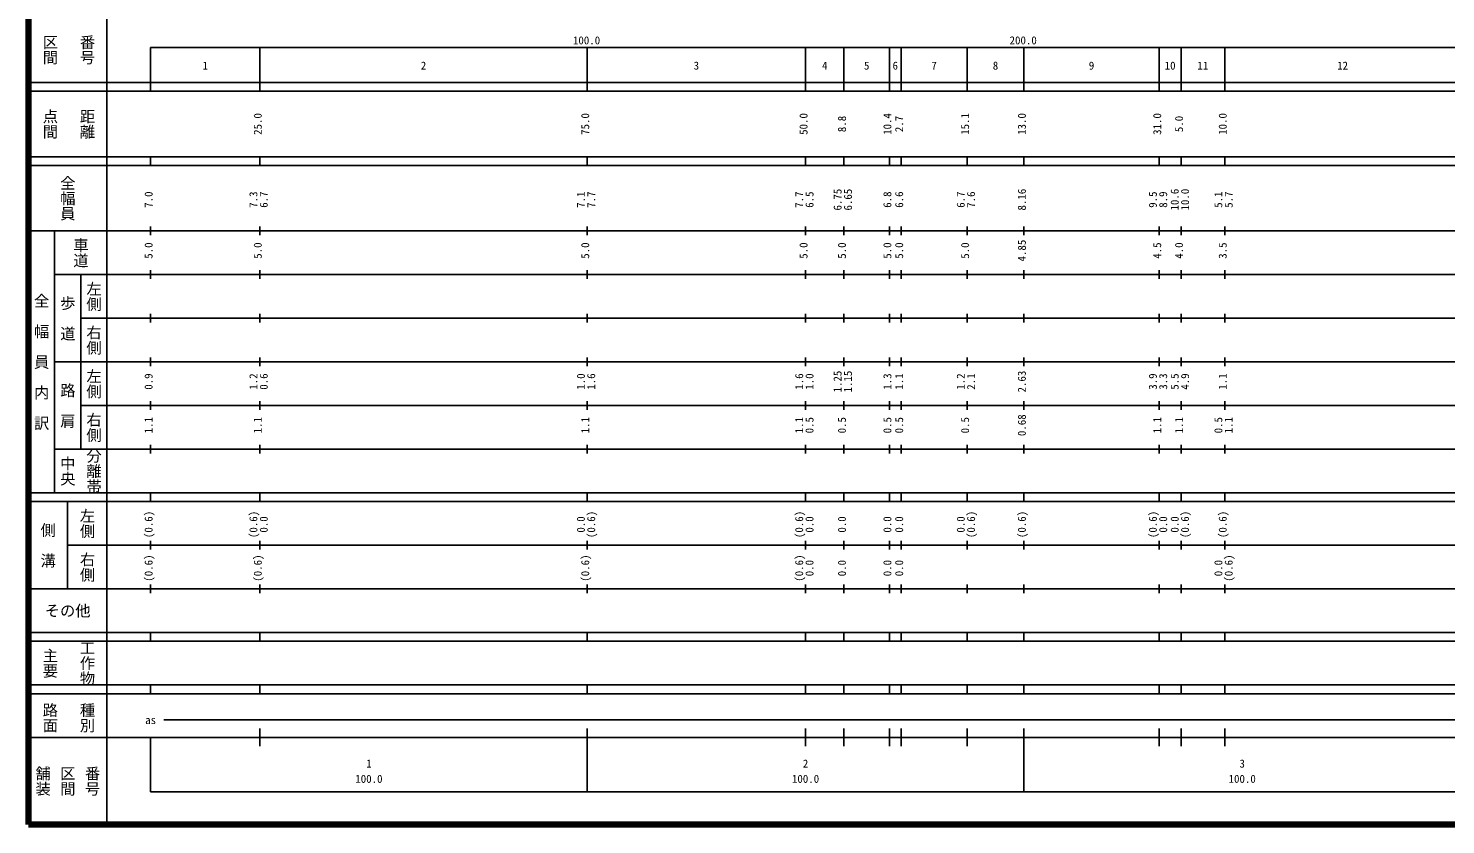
# Model space of a CAD drawing. Units: millimetres on the paper, enlarged 1000 times. Extents: x 40000 to 680000, y 20000 to 380000.
# Drawn here: x 40000 to 364602, y 20000 to 202409 of the extents above; entities that cross this region are included whole.
import ezdxf
from ezdxf.enums import TextEntityAlignment as Align

# ---------------------------------------------------------------- set-up
doc = ezdxf.new("R2010")
doc.units = ezdxf.units.MM
doc.header["$LTSCALE"] = 1000
doc.layers.add('M-TTL', color=2, linetype='Continuous', lineweight=140)
doc.layers.add('M-TTL-BAND', color=7, linetype='Continuous', lineweight=25)
doc.styles.add('@ＭＳ ゴシック', font='')
doc.styles.add('ＭＳ ゴシック', font='')
doc.styles.get('@ＭＳ ゴシック').set_extended_font_data('@MS Gothic')
doc.styles.get('ＭＳ ゴシック').set_extended_font_data('MS Gothic')

msp = doc.modelspace()

# ---------------------------------------------------------------- linework, layer by layer
at = {"layer": 'M-TTL'}
for p, q in [((40000, 380000), (40000, 20000)), ((40000, 20000), (680000, 20000))]:
    msp.add_line(p, q, dxfattribs=at)
at = {"layer": 'M-TTL-BAND'}
for p, q in [((58000, 370000), (58000, 20000)), ((68000, 198000), (579000, 198000)), ((68000, 198000), (68000, 188000)), ((93000, 188000), (93000, 198000)), ((168000, 188000), (168000, 198000)), ((218000, 188000), (218000, 198000)), ((226800, 188000), (226800, 198000)), ((237200, 188000), (237200, 198000)), ((239900, 188000), (239900, 198000)), ((255000, 188000), (255000, 198000)), ((268000, 188000), (268000, 198000)), ((299000, 188000), (299000, 198000)), ((304000, 188000), (304000, 198000)), ((314000, 188000), (314000, 198000)), ((40000, 190000), (579000, 190000)), ((40000, 188000), (579000, 188000)), ((40000, 173000), (579000, 173000)), ((68000, 171000), (68000, 173000)), ((93000, 171000), (93000, 173000)), ((168000, 171000), (168000, 173000)), ((218000, 171000), (218000, 173000)), ((226800, 171000), (226800, 173000)), ((237200, 171000), (237200, 173000)), ((239900, 171000), (239900, 173000)), ((255000, 171000), (255000, 173000)), ((268000, 171000), (268000, 173000)), ((299000, 171000), (299000, 173000)), ((304000, 171000), (304000, 173000)), ((314000, 171000), (314000, 173000)), ((40000, 171000), (579000, 171000)), ((40000, 156000), (579000, 156000)), ((46000, 96000), (46000, 156000)), ((68000, 155000), (68000, 157000)), ((93000, 155000), (93000, 157000)), ((168000, 155000), (168000, 157000)), ((218000, 155000), (218000, 157000)), ((226800, 155000), (226800, 157000)), ((237200, 155000), (237200, 157000)), ((239900, 155000), (239900, 157000)), ((255000, 155000), (255000, 157000)), ((268000, 155000), (268000, 157000)), ((299000, 155000), (299000, 157000)), ((304000, 155000), (304000, 157000)), ((314000, 155000), (314000, 157000)), ((68000, 145000), (68000, 147000)), ((93000, 145000), (93000, 147000)), ((168000, 145000), (168000, 147000)), ((218000, 145000), (218000, 147000)), ((226800, 145000), (226800, 147000)), ((237200, 145000), (237200, 147000)), ((239900, 145000), (239900, 147000)), ((255000, 145000), (255000, 147000)), ((268000, 145000), (268000, 147000)), ((299000, 145000), (299000, 147000)), ((304000, 145000), (304000, 147000)), ((314000, 145000), (314000, 147000)), ((46000, 146000), (579000, 146000)), ((52000, 146000), (52000, 106000)), ((68000, 135000), (68000, 137000)), ((93000, 135000), (93000, 137000)), ((168000, 135000), (168000, 137000)), ((218000, 135000), (218000, 137000)), ((226800, 135000), (226800, 137000)), ((237200, 135000), (237200, 137000)), ((239900, 135000), (239900, 137000)), ((255000, 135000), (255000, 137000)), ((268000, 135000), (268000, 137000)), ((299000, 135000), (299000, 137000)), ((304000, 135000), (304000, 137000)), ((314000, 135000), (314000, 137000)), ((52000, 136000), (579000, 136000)), ((68000, 125000), (68000, 127000)), ((93000, 125000), (93000, 127000)), ((168000, 125000), (168000, 127000)), ((218000, 125000), (218000, 127000)), ((226800, 125000), (226800, 127000)), ((237200, 125000), (237200, 127000)), ((239900, 125000), (239900, 127000)), ((255000, 125000), (255000, 127000)), ((268000, 125000), (268000, 127000)), ((299000, 125000), (299000, 127000)), ((304000, 125000), (304000, 127000)), ((314000, 125000), (314000, 127000)), ((46000, 126000), (579000, 126000)), ((68000, 115000), (68000, 117000)), ((93000, 115000), (93000, 117000)), ((168000, 115000), (168000, 117000)), ((218000, 115000), (218000, 117000)), ((226800, 115000), (226800, 117000)), ((237200, 115000), (237200, 117000)), ((239900, 115000), (239900, 117000)), ((255000, 115000), (255000, 117000)), ((268000, 115000), (268000, 117000)), ((299000, 115000), (299000, 117000)), ((304000, 115000), (304000, 117000)), ((314000, 115000), (314000, 117000)), ((52000, 116000), (579000, 116000)), ((46000, 106000), (579000, 106000)), ((68000, 105000), (68000, 107000)), ((93000, 105000), (93000, 107000)), ((168000, 105000), (168000, 107000)), ((218000, 105000), (218000, 107000)), ((226800, 105000), (226800, 107000)), ((237200, 105000), (237200, 107000)), ((239900, 105000), (239900, 107000)), ((255000, 105000), (255000, 107000)), ((268000, 105000), (268000, 107000)), ((299000, 105000), (299000, 107000)), ((304000, 105000), (304000, 107000)), ((314000, 105000), (314000, 107000)), ((40000, 96000), (579000, 96000)), ((68000, 94000), (68000, 96000)), ((93000, 94000), (93000, 96000)), ((168000, 94000), (168000, 96000)), ((218000, 94000), (218000, 96000)), ((226800, 94000), (226800, 96000)), ((237200, 94000), (237200, 96000)), ((239900, 94000), (239900, 96000)), ((255000, 94000), (255000, 96000)), ((268000, 94000), (268000, 96000)), ((299000, 94000), (299000, 96000)), ((304000, 94000), (304000, 96000)), ((314000, 94000), (314000, 96000)), ((40000, 94000), (579000, 94000)), ((49000, 94000), (49000, 74000)), ((68000, 83000), (68000, 85000)), ((93000, 83000), (93000, 85000)), ((168000, 83000), (168000, 85000)), ((218000, 83000), (218000, 85000)), ((226800, 83000), (226800, 85000)), ((237200, 83000), (237200, 85000)), ((239900, 83000), (239900, 85000)), ((255000, 83000), (255000, 85000)), ((268000, 83000), (268000, 85000)), ((299000, 83000), (299000, 85000)), ((304000, 83000), (304000, 85000)), ((314000, 83000), (314000, 85000)), ((49000, 84000), (579000, 84000)), ((68000, 73000), (68000, 75000)), ((93000, 73000), (93000, 75000)), ((168000, 73000), (168000, 75000)), ((218000, 73000), (218000, 75000)), ((226800, 73000), (226800, 75000)), ((237200, 73000), (237200, 75000)), ((239900, 73000), (239900, 75000)), ((255000, 73000), (255000, 75000)), ((268000, 73000), (268000, 75000)), ((299000, 73000), (299000, 75000)), ((304000, 73000), (304000, 75000)), ((314000, 73000), (314000, 75000)), ((40000, 74000), (579000, 74000)), ((40000, 64000), (579000, 64000)), ((40000, 62000), (579000, 62000)), ((68000, 62000), (68000, 64000)), ((93000, 62000), (93000, 64000)), ((168000, 62000), (168000, 64000)), ((218000, 62000), (218000, 64000)), ((226800, 62000), (226800, 64000)), ((237200, 62000), (237200, 64000)), ((239900, 62000), (239900, 64000)), ((255000, 62000), (255000, 64000)), ((268000, 62000), (268000, 64000)), ((299000, 62000), (299000, 64000)), ((304000, 62000), (304000, 64000)), ((314000, 62000), (314000, 64000)), ((40000, 52000), (579000, 52000)), ((68000, 50000), (68000, 52000)), ((93000, 50000), (93000, 52000)), ((168000, 50000), (168000, 52000)), ((218000, 50000), (218000, 52000)), ((226800, 50000), (226800, 52000)), ((237200, 50000), (237200, 52000)), ((239900, 50000), (239900, 52000)), ((255000, 50000), (255000, 52000)), ((268000, 50000), (268000, 52000)), ((299000, 50000), (299000, 52000)), ((304000, 50000), (304000, 52000)), ((314000, 50000), (314000, 52000)), ((40000, 50000), (579000, 50000)), ((71000, 44000), (565000, 44000)), ((40000, 40000), (579000, 40000)), ((68000, 40000), (68000, 27500)), ((93000, 38000), (93000, 42000)), ((168000, 27500), (168000, 42000)), ((218000, 38000), (218000, 42000)), ((226800, 38000), (226800, 42000)), ((237200, 38000), (237200, 42000)), ((239900, 38000), (239900, 42000)), ((255000, 38000), (255000, 42000)), ((268000, 27500), (268000, 42000)), ((299000, 38000), (299000, 42000)), ((304000, 38000), (304000, 42000)), ((314000, 38000), (314000, 42000)), ((68000, 27500), (579000, 27500))]:
    msp.add_line(p, q, dxfattribs=at)

# ---------------------------------------------------------------- texts
at = {"layer": 'M-TTL-BAND', "style": '@ＭＳ ゴシック'}
for s, p in [('区間', (45000, 197500)), ('番号', (53500, 197500)), ('点間', (45000, 180500)), ('距離', (53500, 180500)), ('全幅員', (49000, 163500)), ('車道', (52000, 151000)), ('左側', (55000, 141000)), ('全\u3000幅\u3000員\u3000内\u3000訳', (43000, 126000)), ('歩\u3000道', (49000, 136000)), ('右側', (55000, 131000)), ('左側', (55000, 121000)), ('路\u3000肩', (49000, 116000)), ('右側', (55000, 111000)), ('中央', (49000, 101000)), ('分離帯', (55000, 101000)), ('左側', (53500, 89000)), ('側\u3000溝', (44500, 84000)), ('右側', (53500, 79000)), ('工作物', (53500, 57000)), ('主要', (45000, 57000)), ('路面', (45000, 44500)), ('種別', (53500, 44500)), ('舗装', (43333, 30000)), ('区間', (49000, 30000)), ('番号', (54667, 30000))]:
    msp.add_text(s, height=2566, rotation=270, dxfattribs=at).set_placement(p, align=Align.MIDDLE_CENTER)
at = {"layer": 'M-TTL-BAND', "style": 'ＭＳ ゴシック'}
for s, p in [('100.0', (167844, 198195)), ('200.0', (267844, 198195)), ('2', (130500, 192405)), ('3', (193000, 192405)), ('6', (238550, 192405)), ('8', (261500, 192405)), ('9', (283500, 192405)), ('10', (301500, 192405)), ('12', (341000, 192405)), ('1', (80500, 192405)), ('4', (222400, 192405)), ('5', (232000, 192405)), ('7', (247450, 192405)), ('11', (309000, 192405)), ('as', (68000, 42500)), ('1', (118000, 32523)), ('2', (218000, 32523)), ('3', (318000, 32523)), ('100.0', (118000, 29033)), ('100.0', (218000, 29033)), ('100.0', (318000, 29033))]:
    msp.add_text(s, height=1833, dxfattribs=at).set_placement(p, align=Align.BOTTOM_CENTER)
for s, p in [('25.0', (94000, 180500)), ('75.0', (169000, 180500)), ('50.0', (219000, 180500)), ('8.8', (227800, 180500)), ('10.4', (238200, 180500)), ('2.7', (240900, 180500)), ('15.1', (256000, 180500)), ('13.0', (269000, 180500)), ('31.0', (300000, 180500)), ('5.0', (305000, 180500)), ('10.0', (315000, 180500)), ('7.0', (69000, 163174)), ('7.3', (93000, 163174)), ('6.7', (95370, 163174)), ('7.1', (168000, 163174)), ('7.7', (170370, 163174)), ('7.7', (218000, 163174)), ('6.5', (220370, 163174)), ('6.75', (226800, 163174)), ('6.65', (229170, 163174)), ('6.8', (238200, 163174)), ('6.6', (240900, 163174)), ('6.7', (255000, 163174)), ('7.6', (257370, 163174)), ('8.16', (269000, 163174)), ('9.5', (299000, 163174)), ('8.9', (301370, 163174)), ('10.6', (304000, 163174)), ('10.0', (306370, 163174)), ('5.1', (314000, 163174)), ('5.7', (316370, 163174)), ('5.0', (69000, 151500)), ('5.0', (94000, 151500)), ('5.0', (169000, 151500)), ('5.0', (219000, 151500)), ('5.0', (227800, 151500)), ('5.0', (238200, 151500)), ('5.0', (240900, 151500)), ('5.0', (256000, 151500)), ('4.85', (269000, 151500)), ('4.5', (300000, 151500)), ('4.0', (305000, 151500)), ('3.5', (315000, 151500)), ('1.25', (226800, 121500)), ('1.15', (229170, 121500)), ('2.63', (269000, 121500)), ('0.9', (69000, 121500)), ('1.2', (93000, 121500)), ('0.6', (95370, 121500)), ('1.0', (168000, 121500)), ('1.6', (170370, 121500)), ('1.6', (218000, 121500)), ('1.0', (220370, 121500)), ('1.3', (238200, 121500)), ('1.1', (240900, 121500)), ('1.2', (255000, 121500)), ('2.1', (257370, 121500)), ('3.9', (299000, 121500)), ('3.3', (301370, 121500)), ('5.5', (304000, 121500)), ('4.9', (306370, 121500)), ('1.1', (315000, 121500)), ('0.68', (269000, 111500)), ('1.1', (69000, 111500)), ('1.1', (94000, 111500)), ('1.1', (169000, 111500)), ('1.1', (218000, 111500)), ('0.5', (220370, 111500)), ('0.5', (227800, 111500)), ('0.5', (238200, 111500)), ('0.5', (240900, 111500)), ('0.5', (256000, 111500)), ('1.1', (300000, 111500)), ('1.1', (305000, 111500)), ('0.5', (314000, 111500)), ('1.1', (316370, 111500)), ('(0.6)', (69000, 88764)), ('(0.6)', (93000, 88764)), ('(0.6)', (170370, 88764)), ('(0.6)', (218000, 88764)), ('(0.6)', (257370, 88764)), ('(0.6)', (269000, 88764)), ('(0.6)', (299000, 88764)), ('(0.6)', (306370, 88764)), ('(0.6)', (315000, 88764)), ('0.0', (95370, 88764)), ('0.0', (168000, 88764)), ('0.0', (220370, 88764)), ('0.0', (227800, 88764)), ('0.0', (238200, 88764)), ('0.0', (240900, 88764)), ('0.0', (255000, 88764)), ('0.0', (301370, 88764)), ('0.0', (304000, 88764)), ('(0.6)', (69000, 78764)), ('(0.6)', (94000, 78764)), ('(0.6)', (169000, 78764)), ('(0.6)', (218000, 78764)), ('(0.6)', (316370, 78764)), ('0.0', (220370, 78764)), ('0.0', (227800, 78764)), ('0.0', (238200, 78764)), ('0.0', (240900, 78764)), ('0.0', (314000, 78764))]:
    msp.add_text(s, height=1833, rotation=90, dxfattribs=at).set_placement(p, align=Align.BOTTOM_CENTER)
msp.add_text('その他', height=2566, dxfattribs=at).set_placement((49000, 69000), align=Align.MIDDLE_CENTER)

doc.saveas('drawing.dxf')
